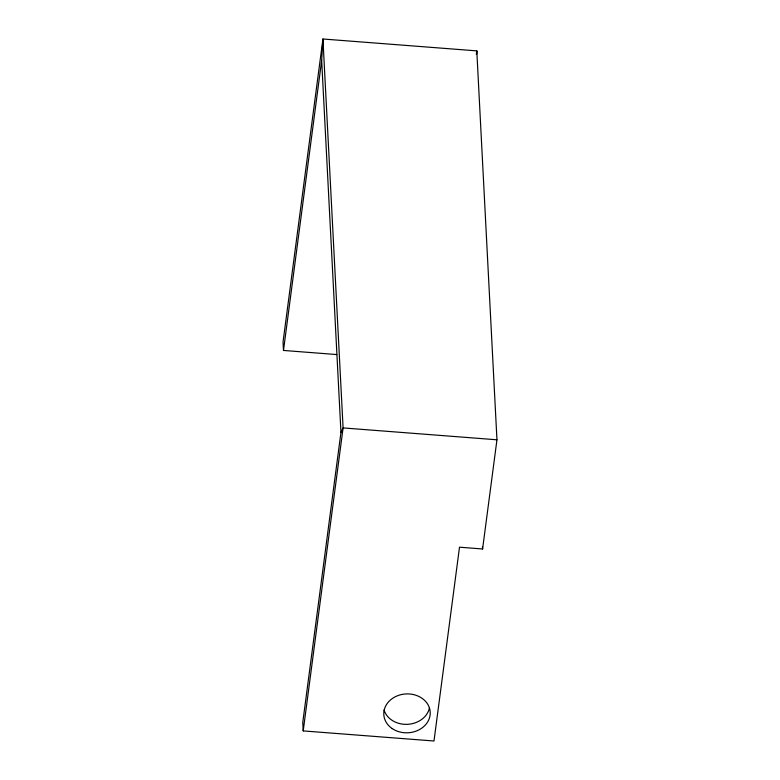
<?xml version="1.0" encoding="UTF-8"?>
<svg xmlns="http://www.w3.org/2000/svg" width="780" height="780" viewBox="0 0 780 780"><rect width="100%" height="100%" fill="white"/><g stroke="black" fill="none" stroke-linecap="round" stroke-linejoin="round"><path stroke-width="1.17" d="M321.662 60.372L322.93 39L476.794 50.875L496.957 439.793L482.586 548.974L459.508 547.19L433.992 741L303.206 730.909L302.767 722.456L340.957 432.383L321.662 60.372L283.481 350.444L336.765 354.559M476.59 54.434L476.794 50.875L476.327 54.473M303.206 730.909L343.093 427.918L322.93 39L283.043 341.991L283.481 350.444M340.957 432.383L343.093 427.918L496.957 439.793M482.459 546.556L482.586 548.974M429.448 707.879A23.234 19.451 -3 0 1 407.433 724.337A23.234 19.451 -3 0 1 384.052 710.005M392.125 728.53A23.234 19.451 -3 0 0 429.887 716.342A23.234 19.451 -3 0 0 399.009 695.214A23.234 19.451 -3 0 0 392.125 728.53"/></g></svg>
